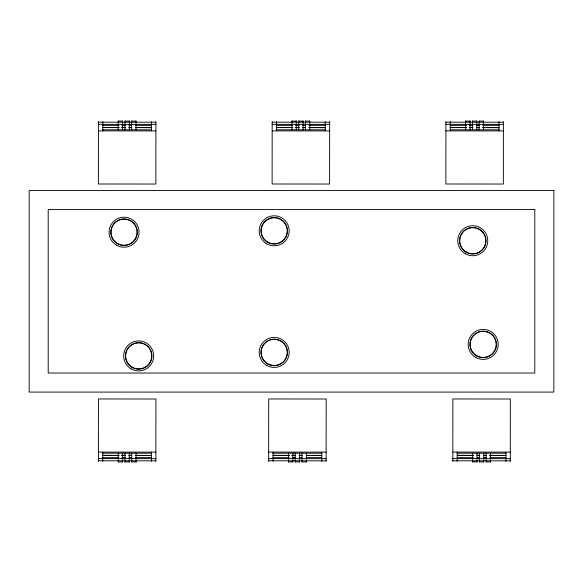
<?xml version="1.0" encoding="UTF-8"?>
<svg xmlns="http://www.w3.org/2000/svg" width="583" height="583" viewBox="0 0 583 583"><rect width="100%" height="100%" fill="white"/><g stroke="black" fill="none" stroke-linecap="round" stroke-linejoin="round"><path stroke-width="0.87" d="M98.432 121.628L98.389 183.995L155.865 184.039L155.916 121.672M98.389 461.328L98.432 398.961L155.916 399.005L155.865 461.372M102.783 130.876L102.79 121.636M102.739 461.328L102.746 452.087M118.196 129.798L118.203 123.53M118.203 122.802L118.203 120.972M118.254 462.013L118.262 460.184M118.262 459.455L118.262 453.188M122.554 129.805L122.554 123.53M122.554 122.802L122.561 120.972M122.612 462.02L122.612 460.191M122.612 459.462L122.619 453.188M124.988 129.805L124.995 123.53M124.995 122.809L124.995 120.98M124.951 462.02L124.951 460.191M124.951 459.462L124.959 453.195M129.346 129.805L129.346 123.538M129.353 122.809L129.353 120.98M129.302 462.02L129.302 460.191M129.302 459.47L129.309 453.195M131.678 129.812L131.685 123.538M131.685 122.809L131.685 120.98M131.743 462.028L131.743 460.198M131.743 459.47L131.751 453.195M136.036 129.812L136.043 123.545M136.043 122.816L136.043 120.987M136.094 462.028L136.101 460.198M136.101 459.47L136.101 453.202M151.551 130.913L151.558 121.672M151.514 461.364L151.522 452.124M268.654 461.328L268.705 398.961L326.181 399.005L326.13 461.372M272.174 121.628L272.13 183.995L329.606 184.039L329.657 121.672M273.012 461.328L273.019 452.087M276.524 130.876L276.531 121.636M288.527 462.013L288.527 460.184M288.527 459.455L288.534 453.188M291.937 129.798L291.945 123.53M291.945 122.802L291.945 120.972M292.877 462.02L292.877 460.191M292.877 459.462L292.885 453.188M295.217 462.02L295.217 460.191M295.217 459.462L295.224 453.195M296.295 129.805L296.295 123.53M296.295 122.802L296.302 120.972M298.729 129.805L298.736 123.53M298.736 122.809L298.736 120.98M299.567 462.02L299.575 460.191M299.575 459.47L299.575 453.195M302.009 462.028L302.009 460.198M302.009 459.47L302.016 453.195M303.087 129.805L303.094 123.538M303.094 122.809L303.094 120.98M305.426 129.812L305.426 123.538M305.426 122.809L305.426 120.98M306.366 462.028L306.366 460.198M306.366 459.47L306.374 453.202M309.777 129.812L309.784 123.545M309.784 122.816L309.784 120.987M321.78 461.364L321.787 452.124M325.292 130.913L325.299 121.672M445.915 121.628L445.871 183.995L503.348 184.039L503.399 121.672M450.265 130.876L450.273 121.636M452.823 461.328L452.867 398.961L510.344 399.005L510.3 461.372M457.174 461.328L457.181 452.087M465.679 129.798L465.686 123.53M465.686 122.802L465.686 120.972M470.036 129.805L470.036 123.53M470.036 122.802L470.044 120.972M472.47 129.805L472.478 123.53M472.478 122.809L472.478 120.98M472.689 462.013L472.689 460.184M472.689 459.455L472.696 453.188M476.828 129.805L476.836 123.538M476.836 122.809L476.836 120.98M477.047 462.02L477.047 460.191M477.047 459.462L477.054 453.188M479.168 129.812L479.168 123.538M479.168 122.809L479.175 120.98M479.379 462.02L479.386 460.191M479.386 459.462L479.386 453.195M483.518 129.812L483.526 123.545M483.526 122.816L483.526 120.987M483.737 462.02L483.737 460.191M483.737 459.47L483.744 453.195M486.178 462.028L486.178 460.198M486.178 459.47L486.186 453.195M490.529 462.028L490.529 460.198M490.529 459.47L490.536 453.202M499.033 130.913L499.041 121.672M505.942 461.364L505.949 452.124M102.783 125.374L119.041 125.36M121.752 125.352L125.367 125.352M128.974 125.345L131.685 125.345M135.3 125.338L151.558 125.323M276.524 125.374L292.783 125.36M295.494 125.352L299.108 125.352M302.715 125.345L305.426 125.345M309.041 125.338L325.299 125.323M450.273 125.374L466.524 125.36M469.235 125.352L472.849 125.352M476.464 125.345L479.168 125.345M482.782 125.338L499.041 125.323M102.746 457.677L118.998 457.662M121.709 457.655L125.323 457.655M128.938 457.648L131.641 457.648M135.256 457.64L151.514 457.626M273.012 457.677L289.27 457.662M291.974 457.655L295.588 457.655M299.203 457.648L301.914 457.648M306.425 457.64L321.78 457.626M457.174 457.677L473.432 457.662M477.047 457.655L479.758 457.655M483.365 457.648L486.076 457.648M489.691 457.64L505.949 457.626M465.686 121.089L470.044 121.096M472.478 121.096L476.836 121.096M479.168 121.104L483.526 121.104M291.945 121.089L296.302 121.096M298.736 121.096L303.094 121.096M305.426 121.104L309.784 121.104M118.203 121.089L122.561 121.096M124.995 121.096L129.353 121.096M131.685 121.104L136.043 121.104M445.915 122.168L503.399 122.211M272.174 122.168L329.657 122.211M98.432 122.168L155.916 122.211M445.915 124.339L503.391 124.383M272.174 124.339L329.65 124.383M98.432 124.339L155.909 124.383M450.265 127.611L466.524 127.626M469.235 127.626L472.849 127.626M476.457 127.633L479.168 127.633M482.782 127.633L499.041 127.648L482.782 127.546M276.524 127.611L292.783 127.626M295.494 127.626L299.108 127.626M302.715 127.633L305.426 127.633M309.041 127.633L325.292 127.648L309.041 127.546M102.783 127.611L119.041 127.626M121.752 127.626L125.36 127.626M128.974 127.633L131.685 127.633M135.3 127.633L151.551 127.648L135.3 127.546M450.265 129.79L499.033 129.827M276.524 129.79L325.292 129.827M102.783 129.79L151.551 129.827M445.908 130.876L503.391 130.92M272.166 130.876L329.65 130.92M98.425 130.876L155.909 130.92M452.831 452.08L510.307 452.124M268.661 452.08L326.137 452.124M98.396 452.08L155.872 452.124M457.181 453.173L505.949 453.21M273.012 453.173L321.787 453.21M102.746 453.173L151.514 453.21M473.432 455.367L457.181 455.352L473.432 455.454M477.047 455.367L479.758 455.367M483.373 455.374L486.178 455.374M489.691 455.374L505.949 455.389M289.27 455.367L273.012 455.352L289.27 455.454M291.981 455.367L295.588 455.367M299.203 455.374L302.016 455.374M306.366 455.374L321.78 455.389M119.005 455.367L102.746 455.352L119.005 455.454M121.709 455.367L125.323 455.367M128.938 455.374L131.751 455.374M135.256 455.374L151.514 455.389M452.823 458.617L510.3 458.661M268.654 458.617L326.137 458.661M98.389 458.617L155.865 458.661M452.823 460.789L510.3 460.832M268.654 460.789L326.13 460.832M98.389 460.789L155.865 460.832M472.689 461.896L477.047 461.896M479.379 461.904L483.737 461.904M486.178 461.904L490.529 461.911M288.527 461.896L292.877 461.896M295.217 461.904L299.567 461.904M302.009 461.904L306.366 461.911M118.254 461.896L122.612 461.896M124.951 461.904L129.302 461.904M131.743 461.904L136.094 461.911M450.265 127.466L466.524 127.509M469.235 127.509L472.849 127.524M476.457 127.531L479.168 127.539M276.524 127.466L292.783 127.509M295.494 127.509L299.108 127.524M302.715 127.531L305.426 127.539M102.783 127.466L119.041 127.509M121.752 127.509L125.36 127.524M128.974 127.531L131.685 127.539M477.047 455.461L479.758 455.469M483.373 455.476L486.076 455.483M489.691 455.491L505.949 455.534M291.981 455.461L295.588 455.469M299.203 455.476L301.914 455.483M306.432 455.498L321.78 455.534M121.709 455.461L125.323 455.469M128.938 455.476L131.649 455.483M135.256 455.491L151.514 455.534M553.85 190.539L29.15 190.539L29.15 392.082L553.85 392.082L553.85 190.539M534.8 209.589L48.2 209.589L48.2 373.033L534.8 373.033L534.8 209.589M117.547 243.49A13.023 13.023 0 0 0 137.085 232.209A13.023 13.023 0 0 0 117.547 220.935A13.023 13.023 0 0 0 117.547 243.49M117.423 243.709A13.271 13.271 0 0 0 137.333 232.209A13.271 13.271 0 0 0 117.423 220.717A13.271 13.271 0 0 0 117.423 243.709M116.556 245.21A15.012 15.012 0 0 0 139.075 232.209A15.012 15.012 0 0 0 116.556 219.215A15.012 15.012 0 0 0 116.556 245.21M132.173 367.173A13.023 13.023 0 0 0 151.711 355.892A13.023 13.023 0 0 0 132.173 344.611A13.023 13.023 0 0 0 132.173 367.173M128.821 364.776A13.271 13.271 0 0 0 151.31 359.995A13.271 13.271 0 0 0 135.926 342.913A13.271 13.271 0 0 0 128.821 364.776M131.182 368.893A15.012 15.012 0 0 0 153.693 355.892A15.012 15.012 0 0 0 131.182 342.891A15.012 15.012 0 0 0 131.182 368.893M267.692 363.697A13.023 13.023 0 0 0 287.23 352.416A13.023 13.023 0 0 0 267.692 341.142A13.023 13.023 0 0 0 267.692 363.697M267.568 363.909A13.271 13.271 0 0 0 287.477 352.416A13.271 13.271 0 0 0 267.568 340.924A13.271 13.271 0 0 0 267.568 363.909M266.701 365.417A15.012 15.012 0 0 0 289.212 352.416A15.012 15.012 0 0 0 266.701 339.415A15.012 15.012 0 0 0 266.701 365.417M267.692 242.076A13.023 13.023 0 0 0 287.23 230.802A13.023 13.023 0 0 0 267.692 219.521A13.023 13.023 0 0 0 267.692 242.076M267.568 242.295A13.271 13.271 0 0 0 287.477 230.802A13.271 13.271 0 0 0 267.568 219.303A13.271 13.271 0 0 0 267.568 242.295M266.701 243.796A15.012 15.012 0 0 0 289.212 230.802A15.012 15.012 0 0 0 266.701 217.802A15.012 15.012 0 0 0 266.701 243.796M466.262 252.002A13.023 13.023 0 0 0 485.792 240.728A13.023 13.023 0 0 0 466.262 229.447A13.023 13.023 0 0 0 466.262 252.002M466.138 252.22A13.271 13.271 0 0 0 486.04 240.728A13.271 13.271 0 0 0 466.138 229.236A13.271 13.271 0 0 0 466.138 252.22M465.263 253.729A15.012 15.012 0 0 0 487.782 240.728A15.012 15.012 0 0 0 465.263 227.727A15.012 15.012 0 0 0 465.263 253.729M476.668 355.681A13.023 13.023 0 0 0 496.199 344.4A13.023 13.023 0 0 0 476.668 333.119A13.023 13.023 0 0 0 476.668 355.681M476.544 355.892A13.271 13.271 0 0 0 496.446 344.4A13.271 13.271 0 0 0 476.544 332.908A13.271 13.271 0 0 0 476.544 355.892M475.67 357.401A15.012 15.012 0 0 0 498.188 344.4A15.012 15.012 0 0 0 475.67 331.399A15.012 15.012 0 0 0 475.67 357.401"/></g></svg>
